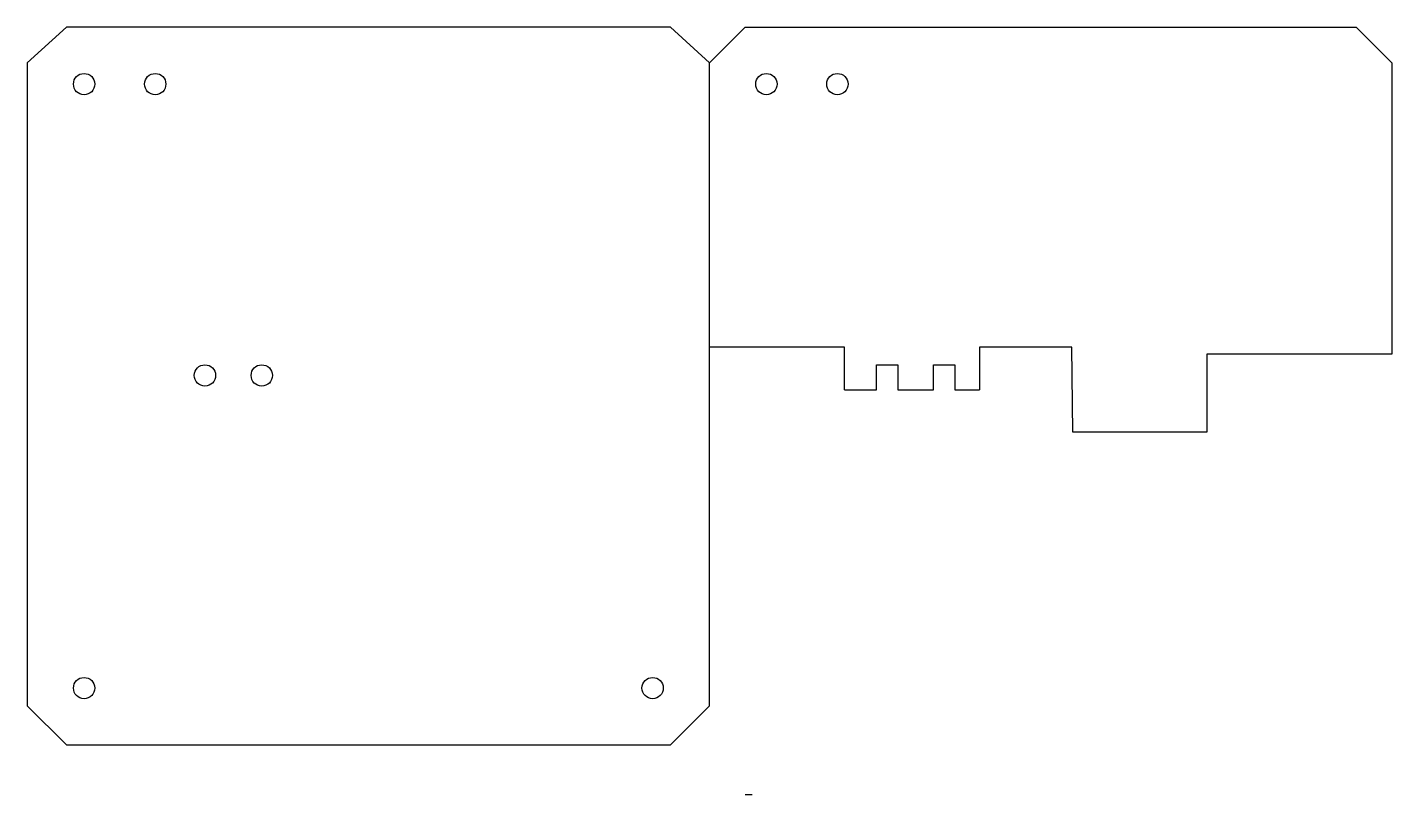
# Model space of a CAD drawing. Header units: millimetres. Extents: x 100 to 292, y -10 to 98.
import ezdxf

# ---------------------------------------------------------------- set-up
doc = ezdxf.new("R2010")
doc.units = ezdxf.units.MM

msp = doc.modelspace()

# ---------------------------------------------------------------- linework, layer by layer
for p, q in [((105.5, 98), (100, 93)), ((190.5, 98), (105.5, 98)), ((196, 93), (190.5, 98)), ((196, 93), (201, 98)), ((201, 98), (287, 98)), ((287, 98), (292, 93)), ((100, 93), (100, 5)), ((196, 53), (196, 93)), ((196, 2.5), (196, 93)), ((292, 93), (292, 78)), ((292, 78), (292, 52)), ((215, 53), (196, 53)), ((215, 47), (215, 53)), ((247, 53), (234, 53)), ((234, 53), (234, 47)), ((247.11, 41), (247, 53)), ((292, 52), (266, 52)), ((266, 52), (266, 41)), ((219.5, 47), (219.5, 50.5)), ((219.5, 50.5), (222.5, 50.5)), ((222.5, 50.5), (222.5, 47)), ((227.5, 47), (227.5, 50.5)), ((227.5, 50.5), (230.5, 50.5)), ((230.5, 50.5), (230.5, 47)), ((215, 47), (219.5, 47)), ((222.5, 47), (227.5, 47)), ((230.5, 47), (234, 47)), ((266, 41), (247.11, 41)), ((257.5, 41), (254, 41)), ((100, 5), (100, 2.5)), ((100, 2.5), (105.5, -3)), ((190.5, -3), (196, 2.5)), ((105.5, -3), (190.5, -3))]:
    msp.add_line(p, q)
at = {"color": 8}
for p, q in [((286, 98), (287, 98)), ((202, -10), (201, -10))]:
    msp.add_line(p, q, dxfattribs=at)
for centre in [(108, 90), (118, 90), (204, 90), (214, 90), (125, 49), (133, 49), (108, 5), (188, 5)]:
    msp.add_circle(centre, 1.5)

doc.saveas('drawing.dxf')
